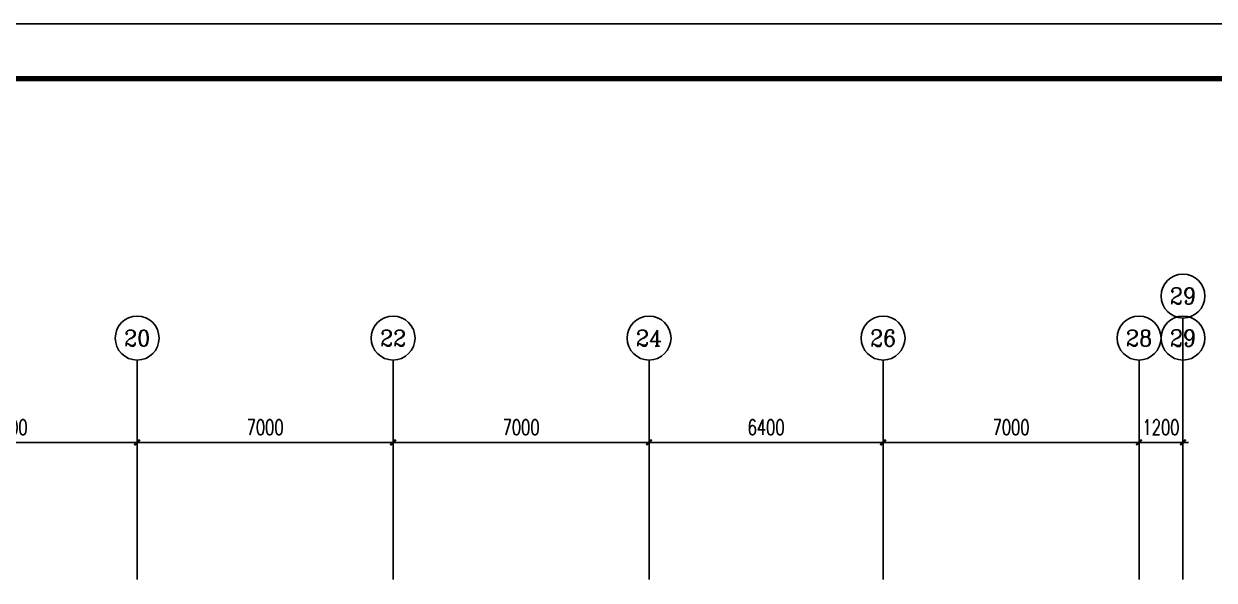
# Model space of a CAD drawing. Extents: x 0 to 302064749, y -59725395 to 1524223.
# Drawn here: x 2138108 to 2170663, y 1380213 to 1395423 of the extents above; entities that cross this region are included whole.
import ezdxf
from ezdxf.enums import TextEntityAlignment as Align

# ---------------------------------------------------------------- set-up
doc = ezdxf.new("R2010")
doc.units = 0
doc.header["$LTSCALE"] = 1000
for name, color, linetype in [('0-底图', 7, 'Continuous'), ('AXIS', 3, 'Continuous'), ('AXIS_TEXT', 7, 'Continuous'), ('BTTK', 7, 'Continuous'), ('PUB_TITLE', 4, 'Continuous')]:
    doc.layers.add(name, color=color, linetype=linetype)
doc.styles.add('_TCH_AXIS', font='COMPLEX', dxfattribs={"bigfont": 'GBCBIG'})
doc.styles.add('A_DIM_T3', font='simplex.shx', dxfattribs={"width": 0.7, "bigfont": 'gbcbig.shx'})
doc.styles.add('COMPLEX', font='COMPLEX')
doc.styles.add('HZ(TK)', font='geniso.shx', dxfattribs={"width": 0.9, "bigfont": 'hztxt.shx'})
doc.dimstyles.new('_TCH_ARCH&&150', dxfattribs={"dimtxt": 420, "dimasz": 150, "dimexe": 375, "dimexo": 450, "dimgap": 202.5, "dimtad": 1, "dimdec": 0, "dimzin": 0, "dimdsep": 46, "dimtxsty": 'A_DIM_T3', "dimblk": 'ARCHTICK', "dimcen": 0.09, "dimclrt": 7, "dimazin": 2, "dimtfac": 1, "dimtdec": 0, "dimtix": 1, "dimtmove": 2, "dimatfit": 3, "dimfxl": 150, "dimtolj": 1, "dimtzin": 0, "dimarcsym": 0})

# ---------------------------------------------------------------- blocks, each defined once
blk = doc.blocks.new('vhtemplate_2020年新竖式图框_A0')
at = {"layer": 'PUB_TITLE', "color": 7}
blk.add_lwpolyline([(0, 0), (1189, 0), (1189, 841), (0, 841)], close=True, dxfattribs=at)
at = {"layer": 'PUB_TITLE', "const_width": 1}
blk.add_lwpolyline([(25, 10), (1179, 10), (1179, 831), (25, 831)], close=True, dxfattribs=at)
at = {"layer": 'BTTK', "color": 4, "style": 'HZ(TK)', "width": 0.9}
for tag, p in [('合作单位', (1144, 743.5)), ('建设单位', (1144, 209.5)), ('工程名称', (1144, 176.5)), ('子项名称', (1154, 160)), ('图纸名称', (1144, 141))]:
    blk.add_attdef(tag, text='', height=3.5, dxfattribs=at).set_placement(p, align=Align.MIDDLE_CENTER)
for tag, p in [('注册证书号', (1156.5, 309.01)), ('注册印章号', (1156.5, 301.01)), ('设计号', (1154, 193)), ('图别', (1137.75, 34)), ('图号', (1170.25, 34)), ('版本号', (1137.75, 26)), ('日期', (1170.25, 26))]:
    blk.add_attdef(tag, text='', height=3.5, dxfattribs=at).set_placement(p, align=Align.MIDDLE)
blk = doc.blocks.new('_AXISO')
blk.add_circle((0, 0), 0.5)
at = {"layer": 'AXIS_TEXT', "style": 'COMPLEX', "width": 1.041667}
blk.add_attdef('A', text='', height=0.56, dxfattribs=at).set_placement((-0.25, -0.28), (0.25, -0.28), align=Align.FIT)
blk = doc.blocks.new('_ArchTick')
at = {"color": 0, "linetype": 'ByBlock', "const_width": 0.4}
blk.add_lwpolyline([(-0.5, -0.5), (0.5, 0.5)], dxfattribs=at)
blk = doc.blocks.new('*D873')
at = {"layer": 'AXIS', "color": 0, "lineweight": -2, "transparency": 16777216}
for p, q in [((1136811, -98243), (1136811, -94568)), ((1143811, -98243), (1143811, -94568)), ((1136811, -94943), (1143811, -94943))]:
    blk.add_line(p, q, dxfattribs=at)
at = {"layer": 'Defpoints', "color": 0, "transparency": 16777216}
for p in [(1143811, -94943), (1136811, -98693), (1143811, -98693)]:
    blk.add_point(p, dxfattribs=at)
at = {"layer": 'AXIS', "color": 0, "lineweight": -2, "transparency": 16777216, "xscale": 150, "yscale": 150, "zscale": 150, "rotation": 180}
blk.add_blockref('_ArchTick', (1136811, -94943), dxfattribs=at)
at = {"layer": 'AXIS', "color": 0, "lineweight": -2, "transparency": 16777216, "xscale": 150, "yscale": 150, "zscale": 150}
blk.add_blockref('_ArchTick', (1143811, -94943), dxfattribs=at)
at = {"layer": 'AXIS', "color": 7, "transparency": 16777216, "insert": (1140311, -94531), "char_height": 420, "attachment_point": 5, "style": 'A_DIM_T3'}
blk.add_mtext('\\A1;7000', dxfattribs=at)
blk = doc.blocks.new('*D874')
at = {"layer": 'AXIS', "color": 0, "lineweight": -2, "transparency": 16777216}
for p, q in [((1143811, -98243), (1143811, -94568)), ((1150811, -98243), (1150811, -94568)), ((1143811, -94943), (1150811, -94943))]:
    blk.add_line(p, q, dxfattribs=at)
at = {"layer": 'Defpoints', "color": 0, "transparency": 16777216}
for p in [(1150811, -94943), (1143811, -98693), (1150811, -98693)]:
    blk.add_point(p, dxfattribs=at)
at = {"layer": 'AXIS', "color": 0, "lineweight": -2, "transparency": 16777216, "xscale": 150, "yscale": 150, "zscale": 150, "rotation": 180}
blk.add_blockref('_ArchTick', (1143811, -94943), dxfattribs=at)
at = {"layer": 'AXIS', "color": 0, "lineweight": -2, "transparency": 16777216, "xscale": 150, "yscale": 150, "zscale": 150}
blk.add_blockref('_ArchTick', (1150811, -94943), dxfattribs=at)
at = {"layer": 'AXIS', "color": 7, "transparency": 16777216, "insert": (1147311, -94531), "char_height": 420, "attachment_point": 5, "style": 'A_DIM_T3'}
blk.add_mtext('\\A1;7000', dxfattribs=at)
blk = doc.blocks.new('*D875')
at = {"layer": 'AXIS', "color": 0, "lineweight": -2, "transparency": 16777216}
for p, q in [((1150811, -98243), (1150811, -94568)), ((1157811, -98243), (1157811, -94568)), ((1150811, -94943), (1157811, -94943))]:
    blk.add_line(p, q, dxfattribs=at)
at = {"layer": 'Defpoints', "color": 0, "transparency": 16777216}
for p in [(1157811, -94943), (1150811, -98693), (1157811, -98693)]:
    blk.add_point(p, dxfattribs=at)
at = {"layer": 'AXIS', "color": 0, "lineweight": -2, "transparency": 16777216, "xscale": 150, "yscale": 150, "zscale": 150, "rotation": 180}
blk.add_blockref('_ArchTick', (1150811, -94943), dxfattribs=at)
at = {"layer": 'AXIS', "color": 0, "lineweight": -2, "transparency": 16777216, "xscale": 150, "yscale": 150, "zscale": 150}
blk.add_blockref('_ArchTick', (1157811, -94943), dxfattribs=at)
at = {"layer": 'AXIS', "color": 7, "transparency": 16777216, "insert": (1154311, -94531), "char_height": 420, "attachment_point": 5, "style": 'A_DIM_T3'}
blk.add_mtext('\\A1;7000', dxfattribs=at)
blk = doc.blocks.new('*D876')
at = {"layer": 'AXIS', "color": 0, "lineweight": -2, "transparency": 16777216}
for p, q in [((1157811, -98243), (1157811, -94568)), ((1164211, -98243), (1164211, -94568)), ((1157811, -94943), (1164211, -94943))]:
    blk.add_line(p, q, dxfattribs=at)
at = {"layer": 'Defpoints', "color": 0, "transparency": 16777216}
for p in [(1164211, -94943), (1157811, -98693), (1164211, -98693)]:
    blk.add_point(p, dxfattribs=at)
at = {"layer": 'AXIS', "color": 0, "lineweight": -2, "transparency": 16777216, "xscale": 150, "yscale": 150, "zscale": 150, "rotation": 180}
blk.add_blockref('_ArchTick', (1157811, -94943), dxfattribs=at)
at = {"layer": 'AXIS', "color": 0, "lineweight": -2, "transparency": 16777216, "xscale": 150, "yscale": 150, "zscale": 150}
blk.add_blockref('_ArchTick', (1164211, -94943), dxfattribs=at)
at = {"layer": 'AXIS', "color": 7, "transparency": 16777216, "insert": (1161011, -94531), "char_height": 420, "attachment_point": 5, "style": 'A_DIM_T3'}
blk.add_mtext('\\A1;6400', dxfattribs=at)
blk = doc.blocks.new('*D877')
at = {"layer": 'AXIS', "color": 0, "lineweight": -2, "transparency": 16777216}
for p, q in [((1164211, -98243), (1164211, -94568)), ((1171211, -98243), (1171211, -94568)), ((1164211, -94943), (1171211, -94943))]:
    blk.add_line(p, q, dxfattribs=at)
at = {"layer": 'Defpoints', "color": 0, "transparency": 16777216}
for p in [(1171211, -94943), (1164211, -98693), (1171211, -98693)]:
    blk.add_point(p, dxfattribs=at)
at = {"layer": 'AXIS', "color": 0, "lineweight": -2, "transparency": 16777216, "xscale": 150, "yscale": 150, "zscale": 150, "rotation": 180}
blk.add_blockref('_ArchTick', (1164211, -94943), dxfattribs=at)
at = {"layer": 'AXIS', "color": 0, "lineweight": -2, "transparency": 16777216, "xscale": 150, "yscale": 150, "zscale": 150}
blk.add_blockref('_ArchTick', (1171211, -94943), dxfattribs=at)
at = {"layer": 'AXIS', "color": 7, "transparency": 16777216, "insert": (1167711, -94531), "char_height": 420, "attachment_point": 5, "style": 'A_DIM_T3'}
blk.add_mtext('\\A1;7000', dxfattribs=at)
blk = doc.blocks.new('*D878')
at = {"layer": 'AXIS', "color": 0, "lineweight": -2, "transparency": 16777216}
for p, q in [((1171211, -98243), (1171211, -94568)), ((1172411, -98243), (1172411, -94568)), ((1171211, -94943), (1171061, -94943)), ((1171211, -94943), (1172411, -94943)), ((1172411, -94943), (1172561, -94943))]:
    blk.add_line(p, q, dxfattribs=at)
at = {"layer": 'Defpoints', "color": 0, "transparency": 16777216}
for p in [(1172411, -94943), (1171211, -98693), (1172411, -98693)]:
    blk.add_point(p, dxfattribs=at)
at = {"layer": 'AXIS', "color": 0, "lineweight": -2, "transparency": 16777216, "xscale": 150, "yscale": 150, "zscale": 150}
blk.add_blockref('_ArchTick', (1171211, -94943), dxfattribs=at)
at = {"layer": 'AXIS', "color": 0, "lineweight": -2, "transparency": 16777216, "xscale": 150, "yscale": 150, "zscale": 150, "rotation": 180}
blk.add_blockref('_ArchTick', (1172411, -94943), dxfattribs=at)
at = {"layer": 'AXIS', "color": 7, "transparency": 16777216, "insert": (1171811, -94531), "char_height": 420, "attachment_point": 5, "style": 'A_DIM_T3'}
blk.add_mtext('\\A1;1200', dxfattribs=at)
blk = doc.blocks.new('jgfjh')
at = {"layer": 'AXIS'}
for p, q in [((1172411.3, -97544.1), (1172411.3, -91544.1)), ((1143811.3, -98693.4), (1143811.3, -92693.4)), ((1150811.3, -98693.4), (1150811.3, -92693.4)), ((1157811.3, -98693.4), (1157811.3, -92693.4)), ((1164211.3, -98693.4), (1164211.3, -92693.4)), ((1171211.3, -98693.4), (1171211.3, -92693.4)), ((1172411.3, -98693.4), (1172411.3, -92693.4))]:
    blk.add_line(p, q, dxfattribs=at)
ref = blk.add_blockref('_AXISO', (1172411.3, -90944.1), dxfattribs=dict(at, xscale=1200, yscale=1200, zscale=1200))
ref.add_attrib('A', '29', dxfattribs={"layer": 'AXIS_TEXT', "height": 450.98, "style": '_TCH_AXIS', "width": 0.970588}).set_placement((1172057, -91169.5), (1172765.6, -91169.5), align=Align.FIT)
ref = blk.add_blockref('_AXISO', (1143811.3, -92093.4), dxfattribs=dict(at, xscale=1200, yscale=1200, zscale=1200))
ref.add_attrib('A', '20', dxfattribs={"layer": 'AXIS_TEXT', "height": 441.41, "style": '_TCH_AXIS'}).set_placement((1143454, -92314.1), (1144168.6, -92314.1), align=Align.FIT)
ref = blk.add_blockref('_AXISO', (1150811.3, -92093.4), dxfattribs=dict(at, xscale=1200, yscale=1200, zscale=1200))
ref.add_attrib('A', '22', dxfattribs={"layer": 'AXIS_TEXT', "height": 441.41, "style": '_TCH_AXIS'}).set_placement((1150454, -92314.1), (1151168.6, -92314.1), align=Align.FIT)
ref = blk.add_blockref('_AXISO', (1157811.3, -92093.4), dxfattribs=dict(at, xscale=1200, yscale=1200, zscale=1200))
ref.add_attrib('A', '24', dxfattribs={"layer": 'AXIS_TEXT', "height": 432.18, "style": '_TCH_AXIS', "width": 0.972222}).set_placement((1157451.1, -92309.5), (1158171.4, -92309.5), align=Align.FIT)
ref = blk.add_blockref('_AXISO', (1164211.3, -92093.4), dxfattribs=dict(at, xscale=1200, yscale=1200, zscale=1200))
ref.add_attrib('A', '26', dxfattribs={"layer": 'AXIS_TEXT', "height": 450.98, "style": '_TCH_AXIS', "width": 0.970588}).set_placement((1163857, -92318.9), (1164565.6, -92318.9), align=Align.FIT)
ref = blk.add_blockref('_AXISO', (1171211.3, -92093.4), dxfattribs=dict(at, xscale=1200, yscale=1200, zscale=1200))
ref.add_attrib('A', '28', dxfattribs={"layer": 'AXIS_TEXT', "height": 441.41, "style": '_TCH_AXIS'}).set_placement((1170854, -92314.1), (1171568.6, -92314.1), align=Align.FIT)
ref = blk.add_blockref('_AXISO', (1172411.3, -92093.4), dxfattribs=dict(at, xscale=1200, yscale=1200, zscale=1200))
ref.add_attrib('A', '29', dxfattribs={"layer": 'AXIS_TEXT', "height": 450.98, "style": '_TCH_AXIS', "width": 0.970588}).set_placement((1172057, -92318.9), (1172765.6, -92318.9), align=Align.FIT)
for p1, p2, picture, middle in [((1136811.3, -98693.4), (1143811.3, -98693.4), '*D873', (1140311.3, -94530.9)), ((1143811.3, -98693.4), (1150811.3, -98693.4), '*D874', (1147311.3, -94530.9)), ((1150811.3, -98693.4), (1157811.3, -98693.4), '*D875', (1154311.3, -94530.9)), ((1157811.3, -98693.4), (1164211.3, -98693.4), '*D876', (1161011.3, -94530.9)), ((1164211.3, -98693.4), (1171211.3, -98693.4), '*D877', (1167711.3, -94530.9)), ((1171211.3, -98693.4), (1172411.3, -98693.4), '*D878', (1171811.3, -94530.9))]:
    dim = blk.add_aligned_dim(p1=p1, p2=p2, distance=3750, dimstyle='_TCH_ARCH&&150', dxfattribs=at)
    dim.commit()
    dim.dimension.update_dxf_attribs({"geometry": picture, "text_midpoint": middle})

msp = doc.modelspace()

# ---------------------------------------------------------------- block references
at = {"layer": '0-底图', "xscale": 150, "yscale": 150, "zscale": 150}
msp.add_blockref('vhtemplate_2020年新竖式图框_A0', (2031892, 1269273), dxfattribs=at)
at = {"layer": '0-底图'}
msp.add_blockref('jgfjh', (997397, 1478924), dxfattribs=at)

doc.saveas('drawing.dxf')
